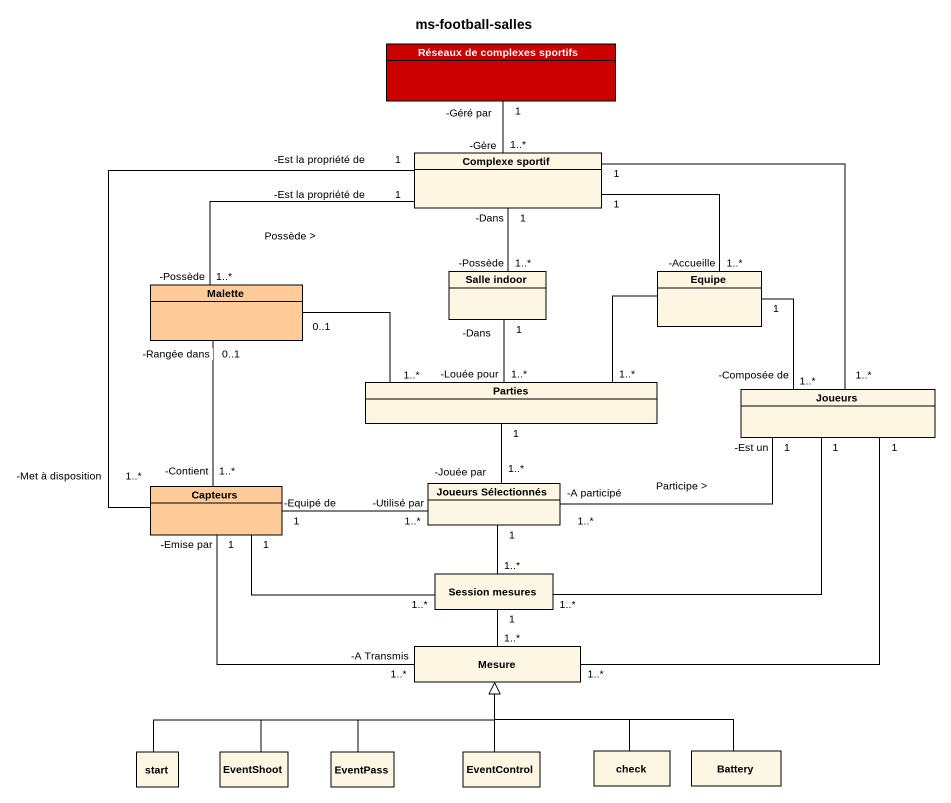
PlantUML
@startuml
title ms-football-salles
hide circle
hide empty members
class "Réseaux de complexes sportifs" as Réseaux_de_complexes #CC0000
class "Complexe sportif" as Complexe_sportif
class Malette #FFCC99
class "Salle indoor" as Salle_indoor
class Equipe
class Parties
class Joueurs
class Capteurs #FFCC99
class "Joueurs Sélectionnés" as Joueurs_Sélectionnés
class "Session mesures" as Session_mesures
class Mesure
class "start" as start_
class EventShoot
class EventPass
class EventControl
class check
class Battery
Complexe_sportif "1..*\n-Gère" -up- "1\n-Géré par" Réseaux_de_complexes
Complexe_sportif "1\n-Est la propriété de" -left- "1..*\n-Possède" Malette : Possède >
Complexe_sportif "1" -- "1..*" Joueurs
Complexe_sportif "1\n-Est la propriété de" -- "1..*\n-Met à disposition" Capteurs
Malette "0..1\n-Rangée dans" -- "1..*\n-Contient" Capteurs
Salle_indoor "1..*\n-Possède" -up- "1\n-Dans" Complexe_sportif
Equipe "1..*\n-Accueille" -left- "1" Complexe_sportif
Equipe "1" -- "1..*\n-Composée de" Joueurs
Parties "1..*" -left- "0..1" Malette
Parties "1..*\n-Louée pour" -up- "-Dans\n1" Salle_indoor
Parties "1..*" -right- Equipe
Parties "1" -- "1..*\n-Jouée par" Joueurs_Sélectionnés
Joueurs "1\n-Est un" -left- "1..*\n-A participé" Joueurs_Sélectionnés : Participe >
Joueurs "1" -left- "1..*" Session_mesures
Capteurs "1" -right- "1..*" Session_mesures
Capteurs "1\n-Emise par" -right- "1..*\n-A Transmis" Mesure
Joueurs_Sélectionnés "1..*\n-Utilisé par" -left- "1\n-Equipé de" Capteurs
Joueurs_Sélectionnés "1" -- "1..*" Session_mesures
Session_mesures "1" -- "1..*" Mesure
Mesure "1..*" -up- "1" Joueurs
start_ -right-|> Mesure
EventShoot -right-|> Mesure
EventPass -up-|> Mesure
EventControl -up-|> Mesure
check -up-|> Mesure
Battery -left-|> Mesure
@enduml
